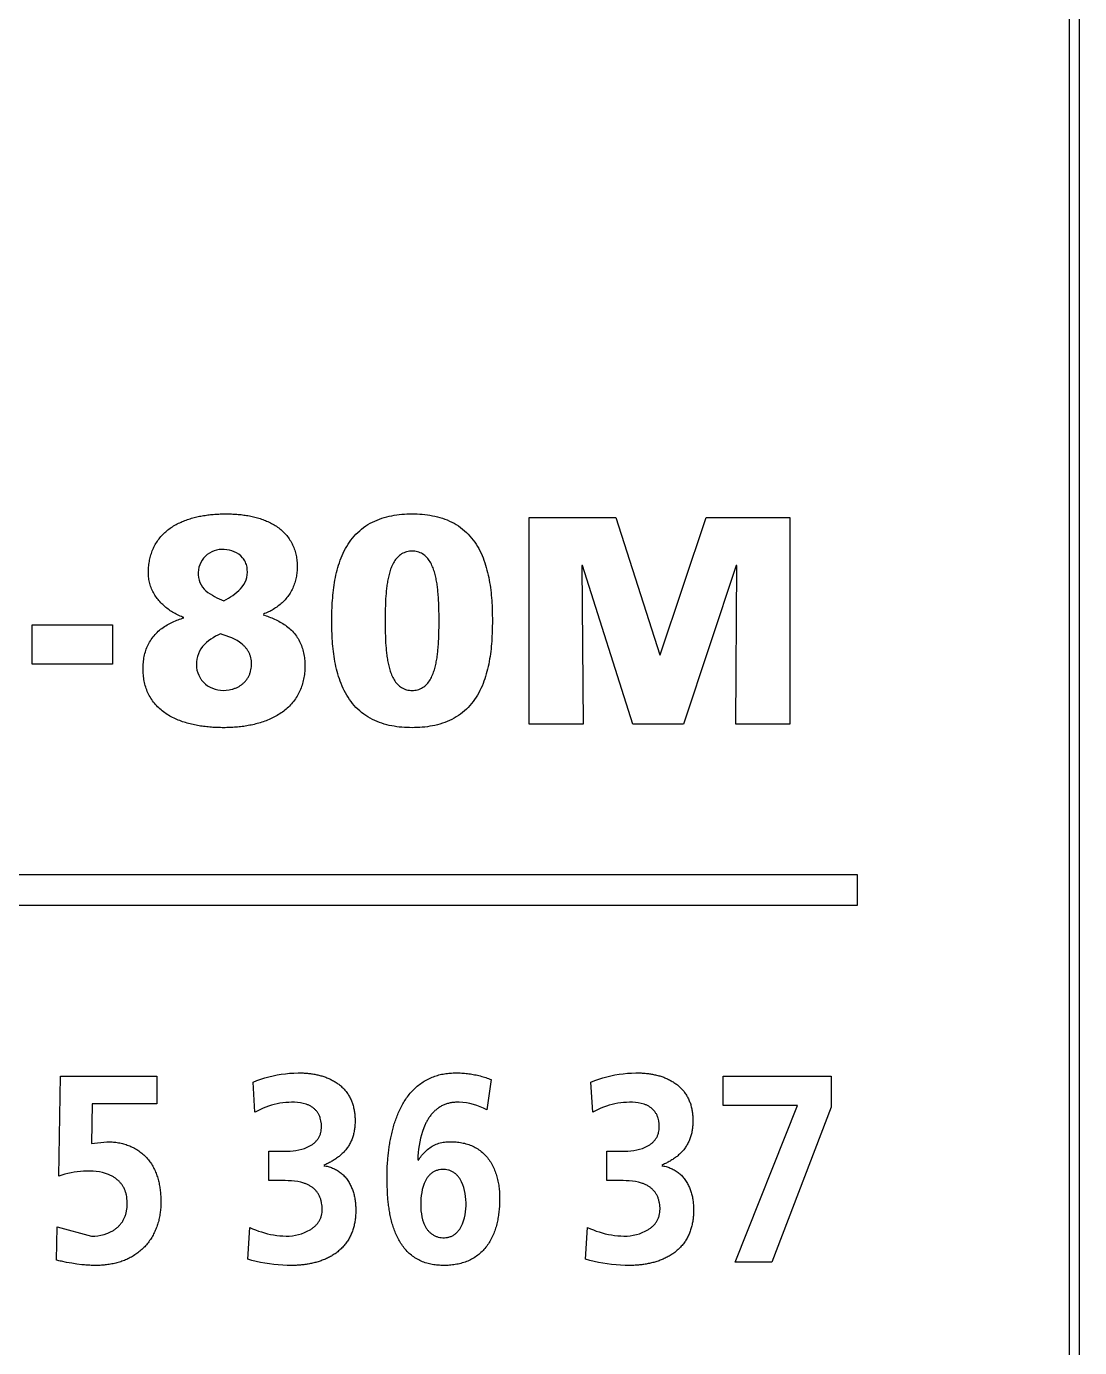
# Model space of a CAD drawing. Extents: x 147 to 432, y 261 to 358.
# Drawn here: x 303.78 to 313.96, y 297.55 to 310.33 of the extents above; entities that cross this region are included whole.
import ezdxf

# ---------------------------------------------------------------- set-up
doc = ezdxf.new("R2010")
doc.units = 0
doc.header["$MEASUREMENT"] = 0
doc.layers.get('0').update_dxf_attribs({"linetype": 'CONTINUOUS'})

msp = doc.modelspace()

# ---------------------------------------------------------------- linework, layer by layer
at = {"color": 7, "linetype": 'Continuous'}
for p, q in [((308.63481, 305.57806), (309.47403, 305.57806)), ((308.63481, 303.57922), (308.63481, 305.57806)), ((309.47403, 305.57806), (309.89778, 304.24929)), ((309.90329, 304.24929), (310.34736, 305.57806)), ((310.34736, 305.57806), (311.15524, 305.57806)), ((311.15524, 305.57806), (311.15524, 303.57922)), ((309.15019, 305.11418), (309.14468, 305.11418)), ((309.14468, 305.11418), (309.15605, 303.57922)), ((309.63733, 303.57922), (309.15019, 305.11418)), ((310.63641, 305.11418), (310.12688, 303.57922)), ((310.63365, 303.57922), (310.64261, 305.11418)), ((310.64261, 305.11418), (310.63641, 305.11418)), ((303.83303, 304.53851), (304.60956, 304.53851)), ((303.83303, 304.16058), (303.83303, 304.53851)), ((304.60956, 304.53851), (304.60956, 304.16058)), ((304.60956, 304.16058), (303.83303, 304.16058)), ((309.89778, 304.24929), (309.90329, 304.24929)), ((309.15605, 303.57922), (308.63481, 303.57922)), ((310.12688, 303.57922), (309.63733, 303.57922)), ((311.15524, 303.57922), (310.63365, 303.57922)), ((257.50511, 302.1266), (311.80602, 302.1266)), ((311.80602, 302.1266), (311.80602, 301.82653)), ((311.80602, 301.82653), (257.50511, 301.82653)), ((304.09004, 299.20929), (304.10623, 300.17616)), ((304.10623, 300.17616), (305.03675, 300.17616)), ((305.03675, 300.17616), (305.03675, 299.90795)), ((305.98553, 299.82803), (305.96692, 300.1169)), ((308.26928, 300.14274), (308.22725, 299.85128)), ((309.25079, 299.82803), (309.23219, 300.1169)), ((310.511, 300.17616), (311.55521, 300.17616)), ((310.511, 299.89262), (310.511, 300.17616)), ((311.55521, 300.17616), (311.55521, 299.87712)), ((304.4125, 299.90795), (304.40561, 299.52383)), ((305.03675, 299.90795), (304.4125, 299.90795)), ((311.22793, 299.89262), (310.511, 299.89262)), ((310.6271, 298.37644), (311.22793, 299.89262)), ((311.55521, 299.87712), (310.97954, 298.37644)), ((304.40561, 299.52383), (304.55409, 299.54191)), ((306.11989, 299.16536), (306.11989, 299.44907)), ((306.11989, 299.44907), (306.26837, 299.44907)), ((309.38549, 299.16536), (309.38549, 299.44907)), ((309.38549, 299.44907), (309.53398, 299.44907)), ((306.27767, 299.16536), (306.11989, 299.16536)), ((309.54293, 299.16536), (309.38549, 299.16536)), ((304.06695, 298.39711), (304.07384, 298.7194)), ((304.07384, 298.7194), (304.40561, 298.62914)), ((305.91594, 298.40486), (305.93454, 298.71165)), ((309.1812, 298.40486), (309.1998, 298.71165)), ((310.97954, 298.37644), (310.6271, 298.37644))]:
    msp.add_line(p, q, dxfattribs=at)
for points in [[(313.85553, 336.17723), (313.85553, 284.77723)], [(313.95553, 284.77723), (313.95553, 336.17723)]]:
    msp.add_lwpolyline(points, dxfattribs=at)
for points in [[(305.29926, 304.61017, -0.023968), (305.249243, 304.629901, -0.024048), (305.201349, 304.654351, -0.023922), (305.156011, 304.683264, -0.024564), (305.113683, 304.716425, -0.025655), (305.074889, 304.753657, -0.026803), (305.040788, 304.794052, -0.029252), (305.010915, 304.838752, -0.031747), (304.986702, 304.886744, -0.033273), (304.968921, 304.937475, -0.037719), (304.95845, 304.990187, -0.02903), (304.955371, 305.043851, -0.022917), (304.957656, 305.097558, -0.02181), (304.964729, 305.150862, -0.02251), (304.976429, 305.203375, -0.025971), (304.993144, 305.254483, -0.028292), (305.015338, 305.303445, -0.02878), (305.04283, 305.349353, -0.028813), (305.075601, 305.391979, -0.027915), (305.112981, 305.430626, -0.02608), (305.154326, 305.465001, -0.023882), (305.198896, 305.495088, -0.021496), (305.246013, 305.52101, -0.019399), (305.295714, 305.543278, -0.017096), (305.346268, 305.561632, -0.015181), (305.397902, 305.576693, -0.013674), (305.45032, 305.588752, -0.0121), (305.502554, 305.597968, -0.011154), (305.555901, 305.604842, -0.010096), (305.609494, 305.609445, -0.00949), (305.663224, 305.61195, -0.008982), (305.717012, 305.612469, -0.009578), (305.770784, 305.611015, -0.010655), (305.82445, 305.607387, -0.011798), (305.877898, 305.601355, -0.013017), (305.930981, 305.59268, -0.014538), (305.983506, 305.581105, -0.016356), (306.035214, 305.566309, -0.018504), (306.085766, 305.547957, -0.020933), (306.134712, 305.525682, -0.023652), (306.181481, 305.499144, -0.026503), (306.225351, 305.468056, -0.028974), (306.265282, 305.432512, -0.031066), (306.300844, 305.392197, -0.03236), (306.33102, 305.347711, -0.031713), (306.355253, 305.299724, -0.030443), (306.373323, 305.249096, -0.027635), (306.385411, 305.196706, -0.025064), (306.391921, 305.143332, -0.022608), (306.393326, 305.08957, -0.024361), (306.389771, 305.03591, -0.027311), (306.380673, 304.982922, -0.029159), (306.365658, 304.931297, -0.03049), (306.344606, 304.88183, -0.03074), (306.317668, 304.835306, -0.030044), (306.285279, 304.792396, -0.028633), (306.248082, 304.753577, -0.026803), (306.206811, 304.719113, -0.024964), (306.162199, 304.689095, -0.022676), (306.115662, 304.663858, -0.022259), (306.066294, 304.642526)], [(306.06408, 304.636, -0.015375), (306.120545, 304.61656, -0.016278), (306.17572, 304.593704, -0.021404), (306.229, 304.566749, -0.025845), (306.279498, 304.534897, -0.030748), (306.326065, 304.497551, -0.034823), (306.367362, 304.454412, -0.03693), (306.402031, 304.40584, -0.036338), (306.429223, 304.352717, -0.033368), (306.448743, 304.296313, -0.02929), (306.461045, 304.237896, -0.024911), (306.466954, 304.178497, -0.020737), (306.467444, 304.118785, -0.022296), (306.462858, 304.059247, -0.024931), (306.45268, 304.000416, -0.027268), (306.436428, 303.942964, -0.02963), (306.413754, 303.887743, -0.030334), (306.384635, 303.835629, -0.03055), (306.349376, 303.787462, -0.029229), (306.308626, 303.743835, -0.027294), (306.263194, 303.705103, -0.024884), (306.213973, 303.671305, -0.022336), (306.16178, 303.6423, -0.019902), (306.107324, 303.617795, -0.01777), (306.051176, 303.597455, -0.015843), (305.993788, 303.580926, -0.014252), (305.935508, 303.567877, -0.012881), (305.876605, 303.557999, -0.011874), (305.817285, 303.551047, -0.010874), (305.757712, 303.546801, -0.00984), (305.698013, 303.545026, -0.009219), (305.638286, 303.545505, -0.009728), (305.578623, 303.548245, -0.010382), (305.519117, 303.553375, -0.011632), (305.459896, 303.561116, -0.01298), (305.401129, 303.571759, -0.014658), (305.343041, 303.585629, -0.016508), (305.285929, 303.603083, -0.018876), (305.230197, 303.624528, -0.021461), (305.176374, 303.650385, -0.024442), (305.125152, 303.681061, -0.027318), (305.077378, 303.716865, -0.030605), (305.033552, 303.758438, -0.031878), (304.995703, 303.804596, -0.03264), (304.964153, 303.855262, -0.03186), (304.939372, 303.909565, -0.029639), (304.921475, 303.966512, -0.026926), (304.910114, 304.025123, -0.023827), (304.904753, 304.084585, -0.021483), (304.904757, 304.144627, -0.024666), (304.910229, 304.204082, -0.028465), (304.921973, 304.262613, -0.03206), (304.940714, 304.319286, -0.03474), (304.966848, 304.372943, -0.03563), (305.000258, 304.422396, -0.034408), (305.040252, 304.466697, -0.031549), (305.085736, 304.505353, -0.027781), (305.135487, 304.538354, -0.024172), (305.188396, 304.566024, -0.019928), (305.243549, 304.588915, -0.018769), (305.29926, 304.60724)], [(305.65135, 304.45272), (305.627327, 304.441074), (305.603733, 304.428578), (305.580632, 304.415192), (305.558187, 304.400738), (305.536572, 304.38507), (305.515999, 304.36806), (305.496727, 304.34959), (305.478523, 304.328926), (305.462828, 304.307339), (305.449354, 304.284301), (305.438328, 304.259997), (305.429882, 304.234681), (305.424022, 304.208644), (305.420581, 304.182176), (305.4195, 304.1549), (305.42091, 304.128243), (305.425058, 304.101883), (305.432094, 304.076141), (305.441924, 304.051329), (305.454434, 304.027757, 0.028087), (305.469826, 304.005246), (305.487227, 303.985011), (305.506701, 303.966764), (305.527997, 303.950679), (305.550854, 303.936902), (305.575007, 303.925547), (305.600187, 303.916701), (305.626124, 303.910423), (305.652564, 303.906737), (305.67719, 303.90564)], [(305.67719, 303.90564), (305.706309, 303.906804), (305.73523, 303.910462, 0.023455), (305.764123, 303.91678, 0.02485), (305.791861, 303.925729, 0.026472), (305.818536, 303.937471, 0.028205), (305.84377, 303.952051, 0.029719), (305.867146, 303.969451, 0.03099), (305.888238, 303.989557, 0.031752), (305.906648, 304.012143, 0.03154), (305.922059, 304.036874, 0.030729), (305.934269, 304.063333, 0.029353), (305.943215, 304.091067, 0.026814), (305.948998, 304.119632, 0.025203), (305.951795, 304.148637, 0.024693), (305.951702, 304.177916, 0.028353), (305.948539, 304.20689, 0.031728), (305.941902, 304.235262, 0.032741), (305.931676, 304.262547, 0.032182), (305.917984, 304.28827, 0.030666), (305.901168, 304.312069, 0.027537), (305.8817, 304.333758, 0.024198), (305.860092, 304.35332), (305.836811, 304.370863), (305.812244, 304.386559), (305.7867, 304.400612), (305.760414, 304.413225), (305.734358, 304.424263), (305.707084, 304.434569), (305.678673, 304.444268), (305.65135, 304.45272)], [(305.96692, 300.1169), (306.004442, 300.13235), (306.042559, 300.146268), (306.08119, 300.158686), (306.120264, 300.169637), (306.159713, 300.179146), (306.199057, 300.187158), (306.239078, 300.193863), (306.279306, 300.199188), (306.320526, 300.203213), (306.361024, 300.205787), (306.401583, 300.207067), (306.442159, 300.206784, -0.012406), (306.482676, 300.20461, -0.01323), (306.523026, 300.200345, -0.013445), (306.563092, 300.193936, -0.014447), (306.60274, 300.185311, -0.015794), (306.641938, 300.174268, -0.017305), (306.680177, 300.160708, -0.018999), (306.717331, 300.144412, -0.020962), (306.753064, 300.125205, -0.022912), (306.786973, 300.10294, -0.024739), (306.81861, 300.077552, -0.02618), (306.847488, 300.049069, -0.026948), (306.873187, 300.017687, -0.027056), (306.895328, 299.983707, -0.026082), (306.913748, 299.947565, -0.02487), (306.928377, 299.909736, -0.022672), (306.939354, 299.870682, -0.020673), (306.94691, 299.830823, -0.018554), (306.951319, 299.790496, -0.01648), (306.952896, 299.749951, -0.016176), (306.951877, 299.709377, -0.018461), (306.948054, 299.668987, -0.020762), (306.941079, 299.629023, -0.023121), (306.930626, 299.589824, -0.025118), (306.91645, 299.551818, -0.026386), (306.898429, 299.515478, -0.026912), (306.876631, 299.481271, -0.026796), (306.850838, 299.449035, -0.024671), (306.822373, 299.420133, -0.022365), (306.791311, 299.394039, -0.019884), (306.758155, 299.370656, -0.017287), (306.723351, 299.349806, -0.013999), (306.687308, 299.331166, -0.01379), (306.65146, 299.31505)], [(307.56373, 299.36139, -0.028199), (307.595542, 299.40715, -0.034472), (307.632697, 299.448671, -0.041136), (307.675678, 299.484097, -0.045003), (307.724115, 299.511572, -0.043584), (307.776663, 299.530019, -0.037753), (307.831527, 299.539688, -0.028463), (307.887211, 299.541859, -0.024494), (307.942838, 299.538393, -0.0264), (307.997834, 299.529311, -0.030148), (308.051444, 299.514095, -0.032944), (308.102697, 299.492231, -0.034867), (308.150507, 299.463619, -0.035462), (308.193834, 299.428591, -0.034189), (308.231873, 299.387877, -0.031894), (308.264196, 299.342485, -0.029007), (308.290765, 299.293495, -0.025808), (308.311822, 299.241888, -0.02273), (308.32778, 299.188479, -0.020059), (308.339132, 299.133898, -0.018121), (308.34629, 299.078609, -0.015358), (308.349712, 299.022966, -0.012417), (308.350053, 298.967209, -0.01232), (308.347656, 298.911505, -0.012693), (308.342483, 298.855989, -0.014568), (308.334305, 298.800838, -0.016711), (308.322696, 298.746309, -0.018998), (308.30723, 298.69275, -0.021488), (308.287489, 298.640616, -0.024411), (308.263059, 298.590517, -0.027194), (308.233596, 298.543206, -0.029919), (308.198933, 298.49957, -0.03104), (308.159888, 298.461126, -0.032141), (308.115545, 298.42738, -0.031673), (308.067267, 298.399553, -0.029533), (308.015944, 298.377832, -0.027013), (307.962487, 298.362058, -0.023804), (307.907701, 298.351783, -0.021221), (307.852231, 298.346468, -0.018964), (307.796488, 298.345615, -0.021143), (307.740841, 298.349159, -0.024863), (307.685778, 298.357795, -0.02801), (307.631936, 298.372212, -0.031043), (307.580176, 298.392861, -0.032563), (307.531481, 298.419959, -0.033045), (307.486747, 298.453185, -0.031385), (307.446689, 298.491922, -0.028895), (307.41157, 298.535199, -0.025512), (307.381365, 298.582043, -0.021856), (307.356053, 298.630885, -0.019123), (307.334539, 298.682315, -0.016278), (307.316709, 298.735141, -0.014089), (307.302115, 298.788951, -0.011996), (307.290382, 298.843269, -0.010544), (307.281074, 298.898244, -0.009127), (307.273935, 298.953545, -0.00804), (307.268694, 299.009058, -0.007028), (307.265128, 299.064705), (307.263039, 299.120425), (307.262286, 299.17618), (307.262765, 299.23194), (307.26451, 299.287673), (307.267607, 299.343347, -0.006717), (307.272147, 299.398921, -0.007194), (307.278232, 299.454347, -0.007712), (307.285964, 299.509568, -0.008466), (307.295477, 299.564509, -0.009311), (307.307021, 299.619475, -0.010201), (307.320595, 299.673555, -0.01135), (307.336485, 299.726997, -0.012774), (307.355243, 299.780501, -0.014166), (307.376493, 299.832046, -0.015849), (307.400795, 299.88222, -0.017743), (307.428404, 299.930654, -0.019886), (307.459572, 299.97687, -0.021969), (307.494498, 300.020316, -0.023935), (307.533256, 300.060378, -0.025905), (307.575807, 300.096373, -0.026417), (307.621892, 300.127729, -0.027105), (307.671053, 300.153981, -0.026187), (307.722735, 300.174827, -0.024923), (307.776286, 300.1903, -0.023218), (307.83109, 300.200527, -0.02047), (307.886594, 300.205936, -0.01789), (307.942343, 300.207077, -0.014132), (307.998348, 300.20466, -0.015159), (308.05381, 300.198969, -0.015485), (308.108819, 300.189889, -0.015434), (308.163161, 300.177423, -0.015032), (308.216642, 300.161669, -0.014375), (308.26928, 300.14274)], [(309.23219, 300.1169), (309.269711, 300.13235), (309.307828, 300.146268), (309.346459, 300.158686), (309.385532, 300.169637), (309.424981, 300.179146), (309.464323, 300.187158), (309.504344, 300.193863), (309.544572, 300.199188), (309.585793, 300.203213), (309.62629, 300.205787), (309.666848, 300.207067), (309.707424, 300.206784, -0.012407), (309.747943, 300.20461, -0.013231), (309.788292, 300.200345, -0.013445), (309.828359, 300.193935, -0.014447), (309.868006, 300.185311, -0.015793), (309.907201, 300.174267, -0.017305), (309.945439, 300.160708, -0.018999), (309.982593, 300.144412, -0.020962), (310.018326, 300.125205, -0.022912), (310.052234, 300.102939, -0.024739), (310.083871, 300.077551, -0.02618), (310.112749, 300.049069, -0.026947), (310.138447, 300.017687, -0.027055), (310.160588, 299.983707, -0.026082), (310.179007, 299.947566, -0.02487), (310.193637, 299.909737, -0.022672), (310.204613, 299.870684, -0.020673), (310.21217, 299.830825, -0.018553), (310.216579, 299.790498, -0.01648), (310.218156, 299.749953, -0.016176), (310.217137, 299.70938, -0.01846), (310.213314, 299.668991, -0.020762), (310.20634, 299.629026, -0.023121), (310.195888, 299.589828, -0.025117), (310.181712, 299.551822, -0.026386), (310.163691, 299.515482, -0.026912), (310.141894, 299.481275, -0.026798), (310.116099, 299.449035, -0.02467), (310.087635, 299.420133, -0.022365), (310.056574, 299.394039, -0.019883), (310.023419, 299.370655, -0.017287), (309.988615, 299.349805, -0.014), (309.952573, 299.331164, -0.013788), (309.91673, 299.31505)], [(306.26837, 299.44907), (306.296836, 299.449476), (306.325269, 299.450994), (306.353627, 299.453589), (306.381848, 299.457376), (306.409848, 299.462537), (306.437516, 299.469255), (306.464701, 299.477714), (306.491189, 299.488146), (306.516688, 299.500799, 0.026769), (306.540801, 299.515922, 0.030763), (306.563017, 299.533707, 0.034377), (306.582723, 299.554234, 0.037668), (306.599401, 299.577554, 0.037547), (306.612294, 299.602914, 0.036469), (306.621287, 299.629911, 0.034035), (306.626379, 299.657898, 0.026585), (306.62804, 299.68626), (306.626938, 299.714709), (306.623114, 299.742915, 0.028638), (306.616347, 299.770563, 0.033662), (306.606189, 299.797142, 0.036818), (306.592402, 299.82203, 0.037986), (306.575044, 299.844571, 0.03738), (306.554479, 299.864229, 0.033908), (306.531784, 299.880446, 0.030483), (306.506695, 299.893879, 0.026384), (306.480239, 299.904379), (306.452882, 299.91225), (306.424962, 299.917816), (306.396712, 299.921363), (306.368295, 299.923129), (306.339822, 299.923407), (306.311571, 299.922462), (306.28317, 299.920412), (306.254872, 299.917255), (306.226718, 299.912991), (306.199173, 299.907728), (306.171429, 299.901318), (306.14395, 299.893856), (306.116771, 299.885366), (306.090232, 299.875989), (306.063744, 299.865538), (306.037648, 299.854146), (306.011965, 299.84185), (305.986719, 299.828678)], [(308.22725, 299.85128), (308.195492, 299.866001), (308.16323, 299.879582), (308.130402, 299.891727), (308.096995, 299.90217), (308.063044, 299.910679), (308.028635, 299.917085), (307.993888, 299.921282), (307.958984, 299.9233, 0.019845), (307.923996, 299.922879, 0.023378), (307.889168, 299.919438, 0.027027), (307.854874, 299.912512, 0.028361), (307.821557, 299.901819, 0.029438), (307.789699, 299.88736, 0.028921), (307.759748, 299.869272, 0.028075), (307.732047, 299.847897, 0.025996), (307.706824, 299.823647, 0.023627), (307.684122, 299.797015, 0.021182), (307.663896, 299.768457, 0.018747), (307.646009, 299.738373, 0.016684), (307.630294, 299.707101), (307.616574, 299.6749), (307.604668, 299.641985), (307.594422, 299.608516), (307.585686, 299.574619), (307.578343, 299.540394), (307.572288, 299.505918), (307.567422, 299.471255), (307.563647, 299.436453), (307.560914, 299.401552), (307.55925, 299.36656)], [(309.53398, 299.44907), (309.562442, 299.449475), (309.59087, 299.450994), (309.619224, 299.45359), (309.64744, 299.457378), (309.675435, 299.462543), (309.703097, 299.469266), (309.730274, 299.477735), (309.756752, 299.488181), (309.782237, 299.500852, 0.026842), (309.806329, 299.515999, 0.030837), (309.828517, 299.533812, 0.034434), (309.848187, 299.554368, 0.037447), (309.864725, 299.577559, 0.037526), (309.877594, 299.602926, 0.036419), (309.886566, 299.629926, 0.033961), (309.891644, 299.657911, 0.02651), (309.8933, 299.68626), (309.892201, 299.714705), (309.888387, 299.742908, 0.028593), (309.881636, 299.770555, 0.033632), (309.871497, 299.797137, 0.03682), (309.857731, 299.822031, 0.038019), (309.840391, 299.84458, 0.037435), (309.819838, 299.864245, 0.033932), (309.797177, 299.880448, 0.030534), (309.772094, 299.893884, 0.026416), (309.745643, 299.904382), (309.71829, 299.91225), (309.690373, 299.917812), (309.662128, 299.921357), (309.633715, 299.923125), (309.605247, 299.923409), (309.576838, 299.922462), (309.548442, 299.920412), (309.520148, 299.917256), (309.491999, 299.912994), (309.464435, 299.907728), (309.436696, 299.901319), (309.40922, 299.893859), (309.382045, 299.88537), (309.355492, 299.875989), (309.329009, 299.86554), (309.302916, 299.85415), (309.277237, 299.841856), (309.251995, 299.828687)], [(304.55409, 299.54191, -0.020171), (304.604321, 299.539977, -0.02009), (304.654246, 299.534026, -0.021736), (304.703495, 299.523931, -0.02346), (304.751628, 299.509433, -0.025255), (304.798122, 299.490322, -0.027029), (304.842365, 299.466468, -0.028232), (304.883699, 299.43787, -0.029089), (304.921483, 299.404727, -0.028638), (304.9552, 299.367452, -0.027634), (304.984495, 299.326612, -0.025753), (305.00928, 299.282877, -0.023594), (305.029624, 299.236909, -0.021266), (305.045774, 299.189297, -0.018837), (305.058051, 299.140549, -0.016302), (305.066877, 299.091049, -0.014573), (305.072661, 299.041099, -0.013901), (305.075593, 298.990904, -0.013329), (305.075793, 298.940615, -0.015222), (305.073154, 298.890395, -0.017746), (305.067211, 298.840472, -0.018696), (305.057632, 298.791119, -0.019405), (305.044326, 298.742632, -0.020537), (305.027198, 298.695363, -0.021761), (305.006136, 298.649715, -0.022624), (304.981113, 298.606112, -0.023431), (304.95218, 298.565001, -0.02386), (304.919497, 298.526804, -0.024017), (304.883303, 298.491919, -0.023768), (304.843946, 298.460642, -0.023115), (304.801826, 298.4332, -0.022212), (304.757394, 298.409679, -0.020986), (304.711094, 298.390088, -0.019645), (304.663354, 298.374316, -0.018262), (304.614559, 298.362208, -0.017162), (304.564099, 298.353422, -0.015461), (304.514099, 298.348044, -0.014083), (304.463867, 298.345627, -0.012449), (304.413582, 298.345892, -0.009851), (304.363356, 298.348375, -0.008525), (304.313255, 298.352697), (304.263635, 298.358593), (304.213898, 298.366014), (304.164398, 298.374883), (304.115189, 298.385242, -0.008894), (304.06695, 298.39711)], [(306.65146, 299.30989, -0.029953), (306.693615, 299.301195, -0.030178), (306.734451, 299.287521, -0.033018), (306.773229, 299.268822, -0.033756), (306.809071, 299.245165, -0.033429), (306.841486, 299.216833, -0.032046), (306.869917, 299.184502, -0.030249), (306.894568, 299.148217, -0.026972), (306.914544, 299.110067, -0.02435), (306.930507, 299.070069, -0.021915), (306.942711, 299.028765, -0.01983), (306.951484, 298.986331, -0.018119), (306.956986, 298.943609, -0.016254), (306.95953, 298.900617, -0.014489), (306.959446, 298.857544, -0.015706), (306.956771, 298.814552, -0.017204), (306.951277, 298.771831, -0.018795), (306.942724, 298.729609, -0.02064), (306.930875, 298.688196, -0.022583), (306.915498, 298.647968, -0.023624), (306.896466, 298.609329, -0.024683), (306.873801, 298.572709, -0.024792), (306.847611, 298.53852, -0.02445), (306.81819, 298.507068, -0.023558), (306.785876, 298.478596, -0.022213), (306.750983, 298.453111, -0.020628), (306.71415, 298.430783, -0.018915), (306.675668, 298.411431, -0.017348), (306.635883, 298.394917, -0.015855), (306.59509, 298.381078, -0.014528), (306.553531, 298.369738, -0.013347), (306.511405, 298.36073, -0.012447), (306.46887, 298.353899, -0.011897), (306.426053, 298.349145, -0.011132), (306.383061, 298.346375), (306.34037, 298.34543), (306.297335, 298.346048), (306.253433, 298.34789), (306.210451, 298.350826), (306.167558, 298.35486), (306.124784, 298.360001), (306.082164, 298.366292), (306.039743, 298.373813), (305.997586, 298.382688), (305.955783, 298.393099), (305.91594, 298.40486)], [(309.91673, 299.30989, -0.029956), (309.958886, 299.301194, -0.030181), (309.999722, 299.287518, -0.03302), (310.038501, 299.268818, -0.03375), (310.074334, 299.245165, -0.03343), (310.10675, 299.216831, -0.032047), (310.135181, 299.184499, -0.030246), (310.15983, 299.148217, -0.026972), (310.179805, 299.110065, -0.02435), (310.195769, 299.070065, -0.021915), (310.207972, 299.02876, -0.019827), (310.216744, 298.98633, -0.018121), (310.222246, 298.943607, -0.016252), (310.22479, 298.900614, -0.014481), (310.224706, 298.85754, -0.015695), (310.222034, 298.814546, -0.017191), (310.216544, 298.771824, -0.018782), (310.207998, 298.7296, -0.020631), (310.196157, 298.688182, -0.022577), (310.180788, 298.64795, -0.023623), (310.161765, 298.609305, -0.024688), (310.139108, 298.572679, -0.024801), (310.112925, 298.538483, -0.024465), (310.083508, 298.507026, -0.023574), (310.051196, 298.47855, -0.022187), (310.016374, 298.453111, -0.020646), (309.979543, 298.430777, -0.018931), (309.941061, 298.411423, -0.017361), (309.901275, 298.394908, -0.015864), (309.86048, 298.381071, -0.014533), (309.81892, 298.369733, -0.013348), (309.776792, 298.360729, -0.012443), (309.734255, 298.3539, -0.011884), (309.691437, 298.349148, -0.011118), (309.648443, 298.346377), (309.60563, 298.34543), (309.562678, 298.346048), (309.518825, 298.34789), (309.475842, 298.350828), (309.432948, 298.354862), (309.390172, 298.360001), (309.34755, 298.366289), (309.305127, 298.373803), (309.262967, 298.382669), (309.22116, 298.393071), (309.1812, 298.40486)], [(304.40561, 298.62914), (304.436122, 298.63008), (304.466515, 298.633014), (304.496643, 298.637965), (304.526338, 298.645059), (304.554996, 298.654272, 0.021641), (304.583189, 298.665982, 0.023533), (304.61021, 298.680186, 0.025325), (304.635715, 298.696957, 0.027026), (304.659322, 298.716304, 0.028241), (304.680653, 298.738134, 0.028618), (304.699357, 298.762253, 0.028544), (304.715188, 298.788347, 0.027162), (304.728018, 298.816042, 0.025621), (304.737853, 298.844939, 0.02325), (304.744824, 298.87466), (304.749137, 298.904878), (304.75102, 298.935345), (304.75069, 298.965882), (304.748052, 298.996299, 0.0229), (304.742806, 299.026351, 0.025342), (304.734686, 299.055777, 0.027781), (304.723488, 299.084172, 0.029154), (304.709139, 299.111111, 0.03002), (304.691695, 299.136155, 0.02953), (304.671402, 299.158953, 0.028145), (304.648608, 299.179252, 0.026239), (304.623745, 299.196959, 0.023828), (304.597233, 299.212093, 0.021525), (304.569458, 299.224765), (304.540741, 299.23513), (304.51134, 299.243363), (304.481458, 299.249638), (304.451252, 299.254108), (304.420398, 299.256909), (304.389885, 299.258116), (304.359349, 299.257993), (304.328835, 299.256813), (304.298377, 299.254617), (304.268015, 299.251359), (304.237788, 299.247027), (304.207736, 299.241609), (304.177899, 299.235109), (304.148316, 299.227539), (304.118569, 299.218781), (304.09004, 299.20929)], [(305.93454, 298.71165), (305.962433, 298.699795), (305.990626, 298.68867), (306.019113, 298.678322), (306.047889, 298.66881), (306.076945, 298.660187), (306.106264, 298.65251), (306.135827, 298.645832), (306.165608, 298.640209), (306.196192, 298.635604), (306.226314, 298.632265), (306.256084, 298.630129), (306.286374, 298.629144), (306.31667, 298.629828), (306.346853, 298.632513), (306.376785, 298.637238), (306.406361, 298.643848), (306.435451, 298.652336), (306.463898, 298.662775), (306.491504, 298.675269), (306.518003, 298.68996, 0.02434), (306.543048, 298.707006, 0.02766), (306.566189, 298.726558, 0.03118), (306.586729, 298.748528, 0.034397), (306.604322, 298.773172, 0.036725), (306.61825, 298.800066, 0.037989), (306.628023, 298.828735, 0.035823), (306.633371, 298.858521, 0.02675), (306.634967, 298.888776, 0.022937), (306.633622, 298.919048, 0.021794), (306.629579, 298.949076, 0.025025), (306.6228, 298.978611, 0.030361), (306.612799, 299.0072, 0.033175), (306.59925, 299.034288, 0.035032), (306.582124, 299.059267, 0.035272), (306.561671, 299.081601, 0.032946), (306.538356, 299.100934, 0.029851), (306.512795, 299.117188, 0.025884), (306.485581, 299.130503, 0.022164), (306.457214, 299.141147), (306.428069, 299.149446), (306.398417, 299.155698), (306.368447, 299.160178), (306.337904, 299.1632), (306.30764, 299.16492), (306.27767, 299.16536)], [(309.1998, 298.71165), (309.227704, 298.699791), (309.255908, 298.688662), (309.284405, 298.678311), (309.313193, 298.668797), (309.34226, 298.660173), (309.371591, 298.652494), (309.401165, 298.645817), (309.430958, 298.640194), (309.461462, 298.635603), (309.491595, 298.632264), (309.521346, 298.630129), (309.551648, 298.629144), (309.581956, 298.629829), (309.61215, 298.632516), (309.642094, 298.637241), (309.671681, 298.643849), (309.700784, 298.652333), (309.729246, 298.662766), (309.756869, 298.675251), (309.783387, 298.68993, 0.024301), (309.808456, 298.706962, 0.027624), (309.831624, 298.726499, 0.031258), (309.852255, 298.748528, 0.034403), (309.869873, 298.773168, 0.036755), (309.883823, 298.800064, 0.03804), (309.893613, 298.82874, 0.035884), (309.89897, 298.858535, 0.026802), (309.900568, 298.888802, 0.022989), (309.899216, 298.919085, 0.021843), (309.895159, 298.949122, 0.025082), (309.88836, 298.978664, 0.030413), (309.87833, 299.007256, 0.033204), (309.86475, 299.034341, 0.035034), (309.847591, 299.059311, 0.035247), (309.827107, 299.081632, 0.032902), (309.803767, 299.100952, 0.029799), (309.778185, 299.117195, 0.025836), (309.750955, 299.130502, 0.022125), (309.722573, 299.141141), (309.693416, 299.149439), (309.663752, 299.155692), (309.633771, 299.160173), (309.603173, 299.1632), (309.572898, 299.16492), (309.54293, 299.16536)]]:
    msp.add_lwpolyline(points, format="xyb", dxfattribs=at)
for points in [[(306.72795, 304.57864, -0.01011), (306.729331, 304.677524, -0.009285), (306.734523, 304.776294, -0.012104), (306.74388, 304.87475, -0.015434), (306.758643, 304.972531, -0.018837), (306.78006, 305.069068, -0.023553), (306.809544, 305.16344, -0.028951), (306.848721, 305.254197, -0.034882), (306.899132, 305.339203, -0.0402), (306.961657, 305.415699, -0.042334), (307.035962, 305.480809, -0.041602), (307.120184, 305.532435, -0.037588), (307.211513, 305.57016, -0.03172), (307.307214, 305.594893, -0.026321), (307.405123, 305.608409, -0.021543), (307.50413, 305.61252, -0.0215), (307.602957, 305.608425, -0.026326), (307.700886, 305.594921, -0.031728), (307.796595, 305.5702, -0.037608), (307.887934, 305.532479, -0.041634), (307.972166, 305.480845, -0.042364), (308.046461, 305.415723, -0.040225), (308.108969, 305.339208, -0.034899), (308.159351, 305.254182, -0.028942), (308.198497, 305.163409, -0.02356), (308.227951, 305.069023, -0.018864), (308.249325, 304.972474, -0.015244), (308.264076, 304.874685, -0.012311), (308.273449, 304.77623, -0.009853), (308.278459, 304.677455, -0.00791), (308.27996, 304.57864, -0.007918), (308.278457, 304.479745, -0.009856), (308.273443, 304.380971, -0.012316), (308.264064, 304.282519, -0.015252), (308.249305, 304.184734, -0.018875), (308.22792, 304.088191, -0.023575), (308.198451, 303.993814, -0.028961), (308.159285, 303.903053, -0.034918), (308.108877, 303.818046, -0.040243), (308.046342, 303.741558, -0.042371), (307.97202, 303.676468, -0.04162), (307.887777, 303.624877, -0.037592), (307.79643, 303.587193, -0.031709), (307.700719, 303.562501, -0.026305), (307.602806, 303.549021, -0.021455), (307.50413, 303.54494, -0.02149), (307.405303, 303.549034, -0.02631), (307.307373, 303.562531, -0.031705), (307.211661, 303.587238, -0.037578), (307.120312, 303.624936, -0.041602), (307.03606, 303.67654, -0.042341), (306.961734, 303.741626, -0.040217), (306.899185, 303.818106, -0.0349), (306.848754, 303.903104, -0.028966), (306.809562, 303.993858, -0.023564), (306.780068, 304.088229, -0.018846), (306.758646, 304.18477, -0.01544), (306.74388, 304.282556, -0.012106), (306.734522, 304.381007, -0.009287), (306.729331, 304.479781, -0.010109)], [(305.6858, 304.77053), (305.707509, 304.783056), (305.728961, 304.79602), (305.750146, 304.809417), (305.770952, 304.823391), (305.791243, 304.838103), (305.810861, 304.8537), (305.829593, 304.870349), (305.847165, 304.888215), (305.863245, 304.907433), (305.87746, 304.928064), (305.889824, 304.950851), (305.899219, 304.974075), (305.905977, 304.998198), (305.910191, 305.022896), (305.912045, 305.04788), (305.911593, 305.072936), (305.908588, 305.097708), (305.902611, 305.122031, 0.033185), (305.893496, 305.14552, 0.033651), (305.881405, 305.167455, 0.033201), (305.866483, 305.187573), (305.849075, 305.205583), (305.829584, 305.22132), (305.808421, 305.234727), (305.785958, 305.245825), (305.762517, 305.254676), (305.738363, 305.261343), (305.713722, 305.265891), (305.688789, 305.268387), (305.663735, 305.268739), (305.638758, 305.266751), (305.614115, 305.262235), (305.590079, 305.255167), (305.566923, 305.245601), (305.544933, 305.233598), (305.524382, 305.21927), (305.50571, 305.202938), (305.488791, 305.184462), (305.474032, 305.164218), (305.461612, 305.142462), (305.451657, 305.119472), (305.444238, 305.095542), (305.439367, 305.070965), (305.437001, 305.046027), (305.437009, 305.021379), (305.439481, 304.996447), (305.444711, 304.971947), (305.452872, 304.948265), (305.463974, 304.92581), (305.477793, 304.904917), (305.493941, 304.885762), (305.511972, 304.868364), (305.531452, 304.852601), (305.552018, 304.838279), (305.573382, 304.825175), (305.595322, 304.813058), (305.617679, 304.801727), (305.640319, 304.790972), (305.663118, 304.780556)], [(307.76457, 304.57864), (307.764412, 304.631634), (307.763563, 304.684622), (307.762012, 304.737595), (307.759487, 304.790529), (307.755679, 304.843385, 0.008383), (307.750279, 304.896102, 0.010856), (307.742857, 304.94857, 0.014137), (307.732855, 305.000604, 0.018605), (307.719476, 305.051868, 0.025993), (307.701623, 305.101737, 0.036555), (307.677793, 305.149012, 0.051498), (307.646089, 305.191372, 0.069604), (307.605219, 305.224845, 0.074087), (307.556566, 305.245325, 0.062652), (307.50413, 305.25164, 0.062765), (307.451591, 305.245301, 0.074014), (307.402941, 305.224803, 0.069486), (307.362078, 305.191337, 0.051434), (307.330357, 305.148991, 0.03653), (307.306496, 305.101723, 0.025988), (307.288611, 305.051861, 0.018612), (307.275199, 305.000602, 0.01414), (307.265164, 304.948572, 0.010876), (307.257713, 304.896106, 0.00843), (307.25229, 304.843391), (307.248461, 304.790536), (307.245901, 304.737603), (307.24434, 304.684631), (307.24355, 304.631642), (307.24333, 304.57864), (307.24355, 304.525645), (307.24434, 304.472656), (307.245901, 304.419684), (307.248461, 304.366752), (307.252289, 304.313897, 0.00843), (307.257712, 304.261183, 0.010875), (307.265163, 304.208719, 0.014138), (307.275196, 304.15669, 0.018609), (307.288606, 304.105434, 0.025983), (307.306488, 304.055576, 0.036519), (307.330343, 304.008313, 0.051426), (307.36206, 303.965962, 0.069494), (307.402927, 303.932486, 0.074008), (307.451572, 303.911984, 0.062799), (307.50413, 303.90564, 0.062794), (307.556668, 303.911981, 0.074086), (307.605313, 303.932492, 0.069565), (307.646156, 303.96598, 0.051468), (307.677844, 304.008351, 0.036533), (307.701664, 304.05564, 0.025978), (307.719507, 304.105517, 0.018595), (307.732879, 304.156787, 0.014128), (307.742876, 304.208824, 0.010851), (307.750293, 304.261294, 0.008378), (307.755689, 304.314012), (307.759494, 304.36687), (307.762017, 304.419804), (307.763566, 304.472776), (307.764413, 304.525765)], [(307.58715, 298.93334), (307.58779, 298.903775), (307.589902, 298.874273), (307.593518, 298.844919), (307.598834, 298.815827), (307.606064, 298.787151), (307.615433, 298.759104, 0.023612), (307.627223, 298.731987, 0.027717), (307.641723, 298.706224, 0.032173), (307.659191, 298.682379, 0.03658), (307.679766, 298.661165, 0.040058), (307.703334, 298.643343, 0.040917), (307.729468, 298.629558, 0.038715), (307.757475, 298.62014, 0.035054), (307.78656, 298.614926, 0.032773), (307.816092, 298.613687, 0.03708), (307.845522, 298.616481, 0.04382), (307.874082, 298.624018, 0.044592), (307.900877, 298.636456, 0.041508), (307.924724, 298.653033, 0.038077), (307.945988, 298.673553, 0.032742), (307.964152, 298.696873, 0.027629), (307.979382, 298.722213, 0.023488), (307.991954, 298.748976), (308.00216, 298.776731), (308.010256, 298.805175), (308.016461, 298.834091), (308.020947, 298.863325), (308.023829, 298.89276), (308.025207, 298.922304), (308.025204, 298.95188), (308.023877, 298.981427), (308.021208, 299.010884), (308.017096, 299.040172), (308.01139, 299.069191), (308.003919, 299.097806), (307.994472, 299.125828), (307.982797, 299.152996, 0.025651), (307.968606, 299.178933, 0.030356), (307.951614, 299.203122, 0.035311), (307.931603, 299.224872, 0.040189), (307.908551, 299.243355, 0.042826), (307.882768, 299.257777, 0.042235), (307.854898, 299.267591, 0.039419), (307.825807, 299.272711, 0.033814), (307.796258, 299.273543, 0.036404), (307.766879, 299.270297, 0.040745), (307.738363, 299.262559, 0.043827), (307.71156, 299.250138, 0.042386), (307.687292, 299.233286, 0.038689), (307.666084, 299.21271, 0.033597), (307.648056, 299.189287, 0.02819), (307.633044, 299.163817, 0.023702), (307.620745, 299.136928), (307.610822, 299.109071), (307.602972, 299.080558), (307.59693, 299.051606), (307.592493, 299.022365), (307.58947, 298.992944), (307.587692, 298.963417)]]:
    msp.add_lwpolyline(points, format="xyb", close=True, dxfattribs=at)

doc.saveas('drawing.dxf')
